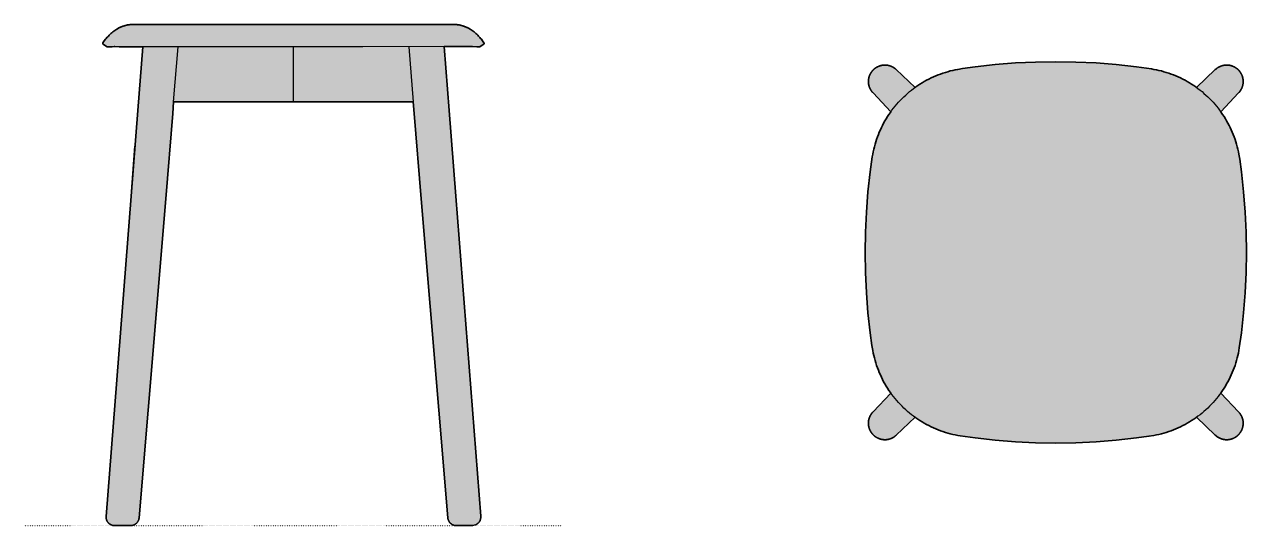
# Model space of a CAD drawing. Header units: millimetres. Extents: x 0 to 1151, y 0 to 472.
import ezdxf

# ---------------------------------------------------------------- set-up
doc = ezdxf.new("R2010")
doc.units = ezdxf.units.MM
doc.linetypes.add('Dots', pattern=[1, 0, -1])
doc.layers.add('Blocks', color=7, linetype='Continuous')
doc.layers.add('Blocks$Fill', color=7, linetype='Continuous', true_color=0xffffff)
for name, color, linetype, lineweight, true_color in [('Blocks$Inner', 7, 'Continuous', 25, 0x007f00), ('Blocks$Outline', 7, 'Continuous', 35, 0xff3f3f), ('Groud', 7, 'Dots', 25, 0x243775)]:
    doc.layers.add(name, color=color, linetype=linetype, lineweight=lineweight, true_color=true_color)

# ---------------------------------------------------------------- blocks, each defined once
blk = doc.blocks.new('Soft Edge 72 Stool Top')
at = {"layer": 'Blocks$Fill'}
blk.add_hatch(color=256, dxfattribs=at).paths.add_polyline_path([(334.9, 132.5), (336.7, 130), (338, 127.9), (339.3, 125.9), (340.5, 123.9), (341.7, 121.8), (342.8, 119.6), (343.8, 117.5), (344.9, 115.3), (345.8, 113.1), (346.7, 110.9), (347.6, 108.7), (348.4, 106.4), (349.1, 104.1), (349.8, 101.8), (350.4, 99.4), (351, 97.1), (351.5, 94.8), (352, 92.4), (352.8, 87.7), (354.4, 75.9), (356.5, 56.9), (358, 38), (358.9, 19), (359.2, 0), (358.9, -19), (358, -38), (356.5, -56.9), (354.4, -75.9), (352.4, -90), (352, -92.4), (351.5, -94.8), (351, -97.1), (350.4, -99.4), (349.8, -101.8), (349.1, -104.1), (348.4, -106.4), (347.6, -108.7), (346.7, -110.9), (345.8, -113.1), (344.9, -115.3), (343.8, -117.5), (342.8, -119.6), (341.7, -121.8), (340.5, -123.9), (339.3, -125.9), (338, -127.9), (336.7, -130), (335.3, -131.9), (334.9, -132.5), (352.1, -150.5), (352.3, -150.8), (352.5, -151.1), (352.7, -151.3), (352.9, -151.5), (353.1, -151.8), (353.2, -152), (353.4, -152.3), (353.6, -152.5), (353.7, -152.8), (353.9, -153.1), (354.1, -153.3), (354.2, -153.6), (354.4, -153.9), (354.5, -154.2), (354.7, -154.5), (354.8, -154.8), (354.9, -155.1), (355, -155.4), (355.1, -155.7), (355.2, -156), (355.3, -156.3), (355.4, -156.6), (355.5, -156.9), (355.6, -157.3), (355.7, -157.6), (355.7, -157.9), (355.8, -158.2), (355.9, -158.5), (355.9, -158.8), (355.9, -159.2), (356, -159.5), (356, -159.8), (356, -160.1), (356, -160.5), (356, -160.8), (356, -161.1), (356, -161.4), (356, -161.8), (356, -162.1), (356, -162.4), (355.9, -162.7), (355.9, -163), (355.8, -163.4), (355.8, -163.7), (355.7, -164), (355.7, -164.3), (355.6, -164.6), (355.5, -164.9), (355.4, -165.3), (355.3, -165.6), (355.2, -165.9), (355.1, -166.2), (355, -166.5), (354.9, -166.8), (354.8, -167.1), (354.6, -167.4), (354.5, -167.7), (354.4, -168), (354.2, -168.2), (354, -168.5), (353.9, -168.8), (353.7, -169.1), (353.5, -169.4), (353.4, -169.6), (353.2, -169.9), (353, -170.2), (352.8, -170.4), (352.6, -170.7), (352.4, -170.9), (352.2, -171.2), (352, -171.4), (351.7, -171.6), (351.5, -171.9), (351.3, -172.1), (351, -172.3), (350.8, -172.5), (350.6, -172.8), (350.3, -173), (350.1, -173.2), (349.8, -173.4), (349.5, -173.6), (349.3, -173.7), (349, -173.9), (348.7, -174.1), (348.5, -174.3), (348.2, -174.4), (347.9, -174.6), (347.6, -174.7), (347.3, -174.9), (347, -175), (346.7, -175.1), (346.4, -175.3), (346.1, -175.4), (345.8, -175.5), (345.5, -175.6), (345.2, -175.7), (344.9, -175.8), (344.6, -175.9), (344.3, -176), (344, -176.1), (343.6, -176.1), (343.3, -176.2), (343, -176.2), (342.7, -176.3), (342.4, -176.3), (342, -176.4), (341.7, -176.4), (341.4, -176.4), (341.1, -176.4), (340.8, -176.4), (340.4, -176.4), (340.1, -176.4), (339.8, -176.4), (339.5, -176.4), (339.1, -176.4), (338.8, -176.3), (338.5, -176.3), (338.2, -176.3), (337.9, -176.2), (337.5, -176.2), (337.2, -176.1), (336.9, -176), (336.6, -175.9), (336.3, -175.9), (336, -175.8), (335.7, -175.7), (335.4, -175.6), (335, -175.4), (334.7, -175.3), (334.4, -175.2), (334.1, -175.1), (333.9, -174.9), (333.6, -174.8), (333.3, -174.6), (333, -174.5), (332.7, -174.3), (332.4, -174.2), (332.2, -174), (332, -173.9), (331.7, -173.7), (331.5, -173.5), (331.3, -173.4), (331, -173.2), (330.8, -173), (330.6, -172.8), (329.8, -172.1), (312.1, -155.3), (309.5, -157.1), (307.5, -158.4), (305.5, -159.7), (303.4, -160.9), (301.3, -162.1), (299.2, -163.2), (297.1, -164.3), (294.9, -165.3), (292.7, -166.2), (290.5, -167.1), (288.2, -168), (285.9, -168.8), (283.6, -169.5), (281.3, -170.2), (279, -170.9), (276.7, -171.4), (274.3, -171.9), (272, -172.4), (267.3, -173.2), (255.5, -174.8), (236.6, -176.9), (217.6, -178.4), (198.6, -179.3), (179.6, -179.6), (160.6, -179.3), (141.6, -178.4), (122.6, -176.9), (103.7, -174.8), (89.6, -172.8), (87.2, -172.4), (84.9, -171.9), (82.5, -171.4), (80.2, -170.9), (77.9, -170.2), (75.6, -169.5), (73.3, -168.8), (71, -168), (68.7, -167.1), (66.5, -166.2), (64.3, -165.3), (62.1, -164.3), (60, -163.2), (57.9, -162.1), (55.8, -160.9), (53.7, -159.7), (51.7, -158.4), (49.7, -157.1), (47.7, -155.8), (47.1, -155.3), (29, -172.5), (28.6, -172.8), (28.4, -173), (28.2, -173.2), (27.9, -173.4), (27.7, -173.5), (27.5, -173.7), (27.2, -173.9), (27, -174), (26.8, -174.2), (26.5, -174.3), (26.2, -174.5), (25.9, -174.6), (25.6, -174.8), (25.3, -174.9), (25.1, -175.1), (24.8, -175.2), (24.5, -175.3), (24.2, -175.4), (23.9, -175.6), (23.5, -175.7), (23.2, -175.8), (22.9, -175.9), (22.6, -175.9), (22.3, -176), (22, -176.1), (21.7, -176.2), (21.3, -176.2), (21, -176.3), (20.7, -176.3), (20.4, -176.3), (20.1, -176.4), (19.7, -176.4), (19.4, -176.4), (19.1, -176.4), (18.8, -176.4), (18.4, -176.4), (18.1, -176.4), (17.8, -176.4), (17.5, -176.4), (17.2, -176.4), (16.8, -176.3), (16.5, -176.3), (16.2, -176.2), (15.9, -176.2), (15.6, -176.1), (15.2, -176.1), (14.9, -176), (14.6, -175.9), (14.3, -175.8), (14, -175.7), (13.7, -175.6), (13.4, -175.5), (13.1, -175.4), (12.8, -175.3), (12.5, -175.1), (12.2, -175), (11.9, -174.9), (11.6, -174.7), (11.3, -174.6), (11, -174.4), (10.7, -174.3), (10.5, -174.1), (10.2, -173.9), (9.9, -173.7), (9.7, -173.6), (9.4, -173.4), (9.1, -173.2), (8.9, -173), (8.6, -172.8), (8.4, -172.5), (8.2, -172.3), (7.9, -172.1), (7.7, -171.9), (7.5, -171.6), (7.2, -171.4), (7, -171.2), (6.8, -170.9), (6.6, -170.7), (6.4, -170.4), (6.2, -170.2), (6, -169.9), (5.8, -169.6), (5.7, -169.4), (5.5, -169.1), (5.3, -168.8), (5.2, -168.5), (5, -168.2), (4.9, -168), (4.7, -167.7), (4.6, -167.4), (4.4, -167.1), (4.3, -166.8), (4.2, -166.5), (4.1, -166.2), (4, -165.9), (3.9, -165.6), (3.8, -165.3), (3.7, -164.9), (3.6, -164.6), (3.5, -164.3), (3.5, -164), (3.4, -163.7), (3.4, -163.4), (3.3, -163), (3.3, -162.7), (3.2, -162.4), (3.2, -162.1), (3.2, -161.8), (3.2, -161.4), (3.2, -161.1), (3.2, -160.8), (3.2, -160.5), (3.2, -160.1), (3.2, -159.8), (3.2, -159.5), (3.3, -159.2), (3.3, -158.8), (3.3, -158.5), (3.4, -158.2), (3.5, -157.9), (3.5, -157.6), (3.6, -157.3), (3.7, -156.9), (3.8, -156.6), (3.9, -156.3), (4, -156), (4.1, -155.7), (4.2, -155.4), (4.3, -155.1), (4.4, -154.8), (4.5, -154.5), (4.7, -154.2), (4.8, -153.9), (5, -153.6), (5.1, -153.3), (5.3, -153.1), (5.5, -152.8), (5.6, -152.5), (5.8, -152.3), (6, -152), (6.1, -151.8), (6.3, -151.5), (6.5, -151.3), (6.7, -151.1), (6.9, -150.8), (7.5, -150.2), (24.3, -132.5), (22.5, -130), (21.2, -127.9), (19.9, -125.9), (18.7, -123.9), (17.5, -121.8), (16.4, -119.6), (15.4, -117.5), (14.4, -115.3), (13.4, -113.1), (12.5, -110.9), (11.6, -108.7), (10.8, -106.4), (10.1, -104.1), (9.4, -101.8), (8.8, -99.4), (8.2, -97.1), (7.7, -94.8), (7.2, -92.4), (6.4, -87.7), (4.8, -75.9), (2.7, -56.9), (1.2, -38), (0.3, -19), (0.3, 19), (1.2, 38), (2.7, 56.9), (4.8, 75.9), (6.8, 90), (7.2, 92.4), (7.7, 94.8), (8.2, 97.1), (8.8, 99.4), (9.4, 101.8), (10.1, 104.1), (10.8, 106.4), (11.6, 108.7), (12.5, 110.9), (13.4, 113.1), (14.4, 115.3), (15.4, 117.5), (16.4, 119.6), (17.5, 121.8), (18.7, 123.9), (19.9, 125.9), (21.2, 127.9), (22.5, 130), (23.9, 131.9), (24.3, 132.5), (7.2, 150.5), (6.9, 150.8), (6.7, 151.1), (6.5, 151.3), (6.3, 151.5), (6.1, 151.8), (6, 152), (5.8, 152.3), (5.6, 152.5), (5.5, 152.8), (5.3, 153.1), (5.1, 153.3), (5, 153.6), (4.8, 153.9), (4.7, 154.2), (4.5, 154.5), (4.4, 154.8), (4.3, 155.1), (4.2, 155.4), (4.1, 155.7), (4, 156), (3.9, 156.3), (3.8, 156.6), (3.7, 156.9), (3.6, 157.3), (3.5, 157.6), (3.5, 157.9), (3.4, 158.2), (3.3, 158.5), (3.3, 158.8), (3.3, 159.2), (3.2, 159.5), (3.2, 159.8), (3.2, 160.1), (3.2, 160.5), (3.2, 160.8), (3.2, 161.1), (3.2, 161.4), (3.2, 161.8), (3.2, 162.1), (3.2, 162.4), (3.3, 162.7), (3.3, 163), (3.4, 163.4), (3.4, 163.7), (3.5, 164), (3.5, 164.3), (3.6, 164.6), (3.7, 164.9), (3.8, 165.3), (3.9, 165.6), (4, 165.9), (4.1, 166.2), (4.2, 166.5), (4.3, 166.8), (4.4, 167.1), (4.6, 167.4), (4.7, 167.7), (4.9, 168), (5, 168.2), (5.2, 168.5), (5.3, 168.8), (5.5, 169.1), (5.7, 169.4), (5.8, 169.6), (6, 169.9), (6.2, 170.2), (6.4, 170.4), (6.6, 170.7), (6.8, 170.9), (7, 171.2), (7.2, 171.4), (7.5, 171.6), (7.7, 171.9), (7.9, 172.1), (8.2, 172.3), (8.4, 172.5), (8.6, 172.8), (8.9, 173), (9.1, 173.2), (9.4, 173.4), (9.7, 173.6), (9.9, 173.7), (10.2, 173.9), (10.5, 174.1), (10.7, 174.3), (11, 174.4), (11.3, 174.6), (11.6, 174.7), (11.9, 174.9), (12.2, 175), (12.5, 175.1), (12.8, 175.3), (13.1, 175.4), (13.4, 175.5), (13.7, 175.6), (14, 175.7), (14.3, 175.8), (14.6, 175.9), (14.9, 176), (15.2, 176.1), (15.6, 176.1), (15.9, 176.2), (16.2, 176.2), (16.5, 176.3), (16.8, 176.3), (17.2, 176.4), (17.5, 176.4), (17.8, 176.4), (18.1, 176.4), (18.4, 176.4), (18.8, 176.4), (19.1, 176.4), (19.4, 176.4), (19.7, 176.4), (20.1, 176.4), (20.4, 176.3), (20.7, 176.3), (21, 176.3), (21.3, 176.2), (21.7, 176.2), (22, 176.1), (22.3, 176), (22.6, 175.9), (22.9, 175.9), (23.2, 175.8), (23.5, 175.7), (23.9, 175.6), (24.2, 175.4), (24.5, 175.3), (24.8, 175.2), (25.1, 175.1), (25.3, 174.9), (25.6, 174.8), (25.9, 174.6), (26.2, 174.5), (26.5, 174.3), (26.8, 174.2), (27, 174), (27.2, 173.9), (27.5, 173.7), (27.7, 173.5), (27.9, 173.4), (28.2, 173.2), (28.4, 173), (28.6, 172.8), (29.4, 172.1), (47.1, 155.3), (49.7, 157.1), (51.7, 158.4), (53.7, 159.7), (55.8, 160.9), (57.9, 162.1), (60, 163.2), (62.1, 164.3), (64.3, 165.3), (66.5, 166.2), (68.7, 167.1), (71, 168), (73.3, 168.8), (75.6, 169.5), (77.9, 170.2), (80.2, 170.9), (82.5, 171.4), (84.9, 171.9), (87.2, 172.4), (91.9, 173.2), (103.7, 174.8), (122.6, 176.9), (141.6, 178.4), (160.6, 179.3), (179.6, 179.6), (198.6, 179.3), (217.6, 178.4), (236.6, 176.9), (255.5, 174.8), (269.6, 172.8), (272, 172.4), (274.3, 171.9), (276.7, 171.4), (279, 170.9), (281.3, 170.2), (283.6, 169.5), (285.9, 168.8), (288.2, 168), (290.5, 167.1), (292.7, 166.2), (294.9, 165.3), (297.1, 164.3), (299.2, 163.2), (301.3, 162.1), (303.4, 160.9), (305.5, 159.7), (307.5, 158.4), (309.5, 157.1), (311.5, 155.8), (312.1, 155.3), (330.2, 172.5), (330.6, 172.8), (330.8, 173), (331, 173.2), (331.3, 173.4), (331.5, 173.5), (331.7, 173.7), (332, 173.9), (332.2, 174), (332.4, 174.2), (332.7, 174.3), (333, 174.5), (333.3, 174.6), (333.6, 174.8), (333.9, 174.9), (334.1, 175.1), (334.4, 175.2), (334.7, 175.3), (335, 175.4), (335.4, 175.6), (335.7, 175.7), (336, 175.8), (336.3, 175.9), (336.6, 175.9), (336.9, 176), (337.2, 176.1), (337.5, 176.2), (337.9, 176.2), (338.2, 176.3), (338.5, 176.3), (338.8, 176.3), (339.1, 176.4), (339.5, 176.4), (339.8, 176.4), (340.1, 176.4), (340.4, 176.4), (340.8, 176.4), (341.1, 176.4), (341.4, 176.4), (341.7, 176.4), (342, 176.4), (342.4, 176.3), (342.7, 176.3), (343, 176.2), (343.3, 176.2), (343.6, 176.1), (344, 176.1), (344.3, 176), (344.6, 175.9), (344.9, 175.8), (345.2, 175.7), (345.5, 175.6), (345.8, 175.5), (346.1, 175.4), (346.4, 175.3), (346.7, 175.1), (347, 175), (347.3, 174.9), (347.6, 174.7), (347.9, 174.6), (348.2, 174.4), (348.5, 174.3), (348.7, 174.1), (349, 173.9), (349.3, 173.7), (349.5, 173.6), (349.8, 173.4), (350.1, 173.2), (350.3, 173), (350.6, 172.8), (350.8, 172.5), (351, 172.3), (351.3, 172.1), (351.5, 171.9), (351.7, 171.6), (352, 171.4), (352.2, 171.2), (352.4, 170.9), (352.6, 170.7), (352.8, 170.4), (353, 170.2), (353.2, 169.9), (353.4, 169.6), (353.5, 169.4), (353.7, 169.1), (353.9, 168.8), (354, 168.5), (354.2, 168.2), (354.4, 168), (354.5, 167.7), (354.6, 167.4), (354.8, 167.1), (354.9, 166.8), (355, 166.5), (355.1, 166.2), (355.2, 165.9), (355.3, 165.6), (355.4, 165.3), (355.5, 164.9), (355.6, 164.6), (355.7, 164.3), (355.7, 164), (355.8, 163.7), (355.8, 163.4), (355.9, 163), (355.9, 162.7), (356, 162.4), (356, 162.1), (356, 161.8), (356, 161.4), (356, 161.1), (356, 160.8), (356, 160.5), (356, 160.1), (356, 159.8), (356, 159.5), (355.9, 159.2), (355.9, 158.8), (355.9, 158.5), (355.8, 158.2), (355.7, 157.9), (355.7, 157.6), (355.6, 157.3), (355.5, 156.9), (355.4, 156.6), (355.3, 156.3), (355.2, 156), (355.1, 155.7), (355, 155.4), (354.9, 155.1), (354.8, 154.8), (354.7, 154.5), (354.5, 154.2), (354.4, 153.9), (354.2, 153.6), (354.1, 153.3), (353.9, 153.1), (353.7, 152.8), (353.6, 152.5), (353.4, 152.3), (353.2, 152), (353.1, 151.8), (352.9, 151.5), (352.7, 151.3), (352.5, 151.1), (352.3, 150.8), (351.7, 150.2)], flags=0)
at = {"layer": 'Blocks$Inner'}
for p, q in [((47.1, 155.3), (29.4, 172.1)), ((312.1, 155.3), (329.8, 172.1)), ((7.5, 150.2), (24.3, 132.5)), ((351.7, 150.2), (334.9, 132.5)), ((7.5, -150.2), (24.3, -132.5)), ((351.7, -150.2), (334.9, -132.5)), ((47.1, -155.3), (29.4, -172.1)), ((312.1, -155.3), (329.8, -172.1))]:
    blk.add_line(p, q, dxfattribs=at)
blk.add_lwpolyline([(0.3, -19), (0, 0), (0.3, 19), (1.2, 38), (2.7, 56.9), (4.8, 75.9), (6.8, 90), (7.2, 92.4), (7.7, 94.8), (8.2, 97.1), (8.8, 99.4), (9.4, 101.8), (10.1, 104.1), (10.8, 106.4), (11.6, 108.7), (12.5, 110.9), (13.4, 113.1), (14.4, 115.3), (15.4, 117.5), (16.4, 119.6), (17.5, 121.8), (18.7, 123.9), (19.9, 125.9), (21.2, 127.9), (22.5, 130), (23.9, 131.9), (25.3, 133.9), (26.7, 135.8), (28.3, 137.7), (29.8, 139.5), (31.4, 141.4), (33.1, 143.1), (34.8, 144.9), (36.5, 146.6), (38.3, 148.2), (40.1, 149.8), (41.9, 151.4), (43.8, 152.9), (45.7, 154.3), (47.7, 155.8), (49.7, 157.1), (51.7, 158.4), (53.7, 159.7), (55.8, 160.9), (57.9, 162.1), (60, 163.2), (62.1, 164.3), (64.3, 165.3), (66.5, 166.2), (68.7, 167.1), (71, 168), (73.3, 168.8), (75.6, 169.5), (77.9, 170.2), (80.2, 170.9), (82.5, 171.4), (84.9, 171.9), (87.2, 172.4), (91.9, 173.2), (103.7, 174.8), (122.6, 176.9), (141.6, 178.4), (160.6, 179.3), (179.6, 179.6), (198.6, 179.3), (217.6, 178.4), (236.6, 176.9), (255.5, 174.8), (269.6, 172.8), (272, 172.4), (274.3, 171.9), (276.7, 171.4), (279, 170.9), (281.3, 170.2), (283.6, 169.5), (285.9, 168.8), (288.2, 168), (290.5, 167.1), (292.7, 166.2), (294.9, 165.3), (297.1, 164.3), (299.2, 163.2), (301.3, 162.1), (303.4, 160.9), (305.5, 159.7), (307.5, 158.4), (309.5, 157.1), (311.5, 155.8), (313.5, 154.3), (315.4, 152.9), (317.3, 151.4), (319.1, 149.8), (320.9, 148.2), (322.7, 146.6), (324.4, 144.9), (326.1, 143.1), (327.8, 141.4), (329.4, 139.5), (330.9, 137.7), (332.5, 135.8), (333.9, 133.9), (335.3, 131.9), (336.7, 130), (338, 127.9), (339.3, 125.9), (340.5, 123.9), (341.7, 121.8), (342.8, 119.6), (343.8, 117.5), (344.9, 115.3), (345.8, 113.1), (346.7, 110.9), (347.6, 108.7), (348.4, 106.4), (349.1, 104.1), (349.8, 101.8), (350.4, 99.4), (351, 97.1), (351.5, 94.8), (352, 92.4), (352.8, 87.7), (354.4, 75.9), (356.5, 56.9), (358, 38), (358.9, 19), (359.2, 0), (358.9, -19), (358, -38), (356.5, -56.9), (354.4, -75.9), (352.4, -90), (352, -92.4), (351.5, -94.8), (351, -97.1), (350.4, -99.4), (349.8, -101.8), (349.1, -104.1), (348.4, -106.4), (347.6, -108.7), (346.7, -110.9), (345.8, -113.1), (344.9, -115.3), (343.8, -117.5), (342.8, -119.6), (341.7, -121.8), (340.5, -123.9), (339.3, -125.9), (338, -127.9), (336.7, -130), (335.3, -131.9), (333.9, -133.9), (332.5, -135.8), (330.9, -137.7), (329.4, -139.5), (327.8, -141.4), (326.1, -143.1), (324.4, -144.9), (322.7, -146.6), (320.9, -148.2), (319.1, -149.8), (317.3, -151.4), (315.4, -152.9), (313.5, -154.3), (311.5, -155.8), (309.5, -157.1), (307.5, -158.4), (305.5, -159.7), (303.4, -160.9), (301.3, -162.1), (299.2, -163.2), (297.1, -164.3), (294.9, -165.3), (292.7, -166.2), (290.5, -167.1), (288.2, -168), (285.9, -168.8), (283.6, -169.5), (281.3, -170.2), (279, -170.9), (276.7, -171.4), (274.3, -171.9), (272, -172.4), (267.3, -173.2), (255.5, -174.8), (236.6, -176.9), (217.6, -178.4), (198.6, -179.3), (179.6, -179.6), (160.6, -179.3), (141.6, -178.4), (122.6, -176.9), (103.7, -174.8), (89.6, -172.8), (87.2, -172.4), (84.9, -171.9), (82.5, -171.4), (80.2, -170.9), (77.9, -170.2), (75.6, -169.5), (73.3, -168.8), (71, -168), (68.7, -167.1), (66.5, -166.2), (64.3, -165.3), (62.1, -164.3), (60, -163.2), (57.9, -162.1), (55.8, -160.9), (53.7, -159.7), (51.7, -158.4), (49.7, -157.1), (47.7, -155.8), (45.7, -154.3), (43.8, -152.9), (41.9, -151.4), (40.1, -149.8), (38.3, -148.2), (36.5, -146.6), (34.8, -144.9), (33.1, -143.1), (31.4, -141.4), (29.8, -139.5), (28.3, -137.7), (26.7, -135.8), (25.3, -133.9), (23.9, -131.9), (22.5, -130), (21.2, -127.9), (19.9, -125.9), (18.7, -123.9), (17.5, -121.8), (16.4, -119.6), (15.4, -117.5), (14.4, -115.3), (13.4, -113.1), (12.5, -110.9), (11.6, -108.7), (10.8, -106.4), (10.1, -104.1), (9.4, -101.8), (8.8, -99.4), (8.2, -97.1), (7.7, -94.8), (7.2, -92.4), (6.4, -87.7), (4.8, -75.9), (2.7, -56.9), (1.2, -38)], close=True, dxfattribs=at)
for points in [[(29.4, 172.1), (29, 172.5), (28.6, 172.8), (28.2, 173.2), (27.8, 173.5), (27.3, 173.8), (26.9, 174.1), (26.4, 174.4), (25.9, 174.6), (25.5, 174.9), (25, 175.1), (24.5, 175.3), (24.4, 175.3), (24.3, 175.4)], [(329.8, 172.1), (330.2, 172.5), (330.6, 172.8), (331, 173.2), (331.4, 173.5), (331.9, 173.8), (332.3, 174.1), (332.8, 174.4), (333.3, 174.6), (333.7, 174.9), (334.2, 175.1), (334.7, 175.3), (334.8, 175.3), (334.9, 175.4)], [(5.7, 152.4), (6, 152), (6.3, 151.6), (6.6, 151.2), (6.8, 150.9), (7.2, 150.5), (7.5, 150.2)], [(353.5, 152.4), (353.2, 152), (352.9, 151.6), (352.7, 151.2), (352.4, 150.9), (352.1, 150.5), (351.7, 150.2)], [(5.7, -152.4), (6, -152), (6.3, -151.6), (6.6, -151.2), (6.8, -150.9), (7.2, -150.5), (7.5, -150.2)], [(353.5, -152.4), (353.2, -152), (352.9, -151.6), (352.7, -151.2), (352.4, -150.9), (352.1, -150.5), (351.7, -150.2)], [(29.4, -172.1), (29, -172.5), (28.6, -172.8), (28.2, -173.2), (27.8, -173.5), (27.3, -173.8), (26.9, -174.1), (26.4, -174.4), (25.9, -174.6), (25.5, -174.9), (25, -175.1), (24.5, -175.3), (24.4, -175.3), (24.3, -175.4)], [(329.8, -172.1), (330.2, -172.5), (330.6, -172.8), (331, -173.2), (331.4, -173.5), (331.9, -173.8), (332.3, -174.1), (332.8, -174.4), (333.3, -174.6), (333.7, -174.9), (334.2, -175.1), (334.7, -175.3), (334.8, -175.3), (334.9, -175.4)]]:
    blk.add_lwpolyline(points, dxfattribs=at)
for points in [[(28.9, 172.6), (27.9, 173.5), (25.7, 174.8), (23.3, 175.8), (20.7, 176.4), (18.1, 176.5), (15.5, 176.2), (13.1, 175.4), (10.7, 174.3), (8.6, 172.8), (6.8, 171), (5.3, 168.8), (4.1, 166.5), (3.4, 164), (3.1, 161.4), (3.2, 158.8), (3.8, 156.3), (4.8, 153.9), (6.1, 151.7), (7, 150.7)], [(330.3, 172.6), (331.3, 173.5), (333.5, 174.8), (336, 175.8), (338.5, 176.4), (341.1, 176.5), (343.7, 176.2), (346.2, 175.4), (348.5, 174.3), (350.6, 172.8), (352.4, 171), (353.9, 168.8), (355.1, 166.5), (355.8, 164), (356.1, 161.4), (356, 158.8), (355.4, 156.3), (354.4, 153.9), (353.1, 151.7), (352.2, 150.7)], [(28.9, -172.6), (27.9, -173.5), (25.7, -174.8), (23.3, -175.8), (20.7, -176.4), (18.1, -176.5), (15.5, -176.2), (13.1, -175.4), (10.7, -174.3), (8.6, -172.8), (6.8, -171), (5.3, -168.8), (4.1, -166.5), (3.4, -164), (3.1, -161.4), (3.2, -158.8), (3.8, -156.3), (4.8, -153.9), (6.1, -151.7), (7, -150.7)], [(330.3, -172.6), (331.3, -173.5), (333.5, -174.8), (336, -175.8), (338.5, -176.4), (341.1, -176.5), (343.7, -176.2), (346.2, -175.4), (348.5, -174.3), (350.6, -172.8), (352.4, -171), (353.9, -168.8), (355.1, -166.5), (355.8, -164), (356.1, -161.4), (356, -158.8), (355.4, -156.3), (354.4, -153.9), (353.1, -151.7), (352.2, -150.7)]]:
    blk.add_open_spline(points, degree=2, dxfattribs=at)
at = {"layer": 'Blocks$Outline'}
for points in [[(28.6, 172.8), (29, 172.5), (29.4, 172.1), (47.1, 155.3)], [(47.1, 155.3), (47.7, 155.8), (49.7, 157.1), (51.7, 158.4), (53.7, 159.7), (55.8, 160.9), (57.9, 162.1), (60, 163.2), (62.1, 164.3), (64.3, 165.3), (66.5, 166.2), (68.7, 167.1), (71, 168), (73.3, 168.8), (75.6, 169.5), (77.9, 170.2), (80.2, 170.9), (82.5, 171.4), (84.9, 171.9), (87.2, 172.4), (91.9, 173.2), (103.7, 174.8), (122.6, 176.9), (141.6, 178.4), (160.6, 179.3), (179.6, 179.6), (198.6, 179.3), (217.6, 178.4), (236.6, 176.9), (255.5, 174.8), (269.6, 172.8), (272, 172.4), (274.3, 171.9), (276.7, 171.4), (279, 170.9), (281.3, 170.2), (283.6, 169.5), (285.9, 168.8), (288.2, 168), (290.5, 167.1), (292.7, 166.2), (294.9, 165.3), (297.1, 164.3), (299.2, 163.2), (301.3, 162.1), (303.4, 160.9), (305.5, 159.7), (307.5, 158.4), (309.5, 157.1), (311.5, 155.8), (312.1, 155.3)], [(312.1, 155.3), (329.8, 172.1), (330.2, 172.5), (330.6, 172.8)], [(24.3, 132.5), (7.5, 150.2), (7.2, 150.5), (6.9, 150.8)], [(352.3, 150.8), (352.1, 150.5), (351.7, 150.2), (334.9, 132.5)], [(0.3, -19), (0, 0), (0.3, 19), (1.2, 38), (2.7, 56.9), (4.8, 75.9), (6.8, 90), (7.2, 92.4), (7.7, 94.8), (8.2, 97.1), (8.8, 99.4), (9.4, 101.8), (10.1, 104.1), (10.8, 106.4), (11.6, 108.7), (12.5, 110.9), (13.4, 113.1), (14.4, 115.3), (15.4, 117.5), (16.4, 119.6), (17.5, 121.8), (18.7, 123.9), (19.9, 125.9), (21.2, 127.9), (22.5, 130), (23.9, 131.9), (24.3, 132.5)], [(334.9, 132.5), (335.3, 131.9), (336.7, 130), (338, 127.9), (339.3, 125.9), (340.5, 123.9), (341.7, 121.8), (342.8, 119.6), (343.8, 117.5), (344.9, 115.3), (345.8, 113.1), (346.7, 110.9), (347.6, 108.7), (348.4, 106.4), (349.1, 104.1), (349.8, 101.8), (350.4, 99.4), (351, 97.1), (351.5, 94.8), (352, 92.4), (352.8, 87.7), (354.4, 75.9), (356.5, 56.9), (358, 38), (358.9, 19), (359.2, 0), (358.9, -19), (358, -38), (356.5, -56.9), (354.4, -75.9), (352.4, -90), (352, -92.4), (351.5, -94.8), (351, -97.1), (350.4, -99.4), (349.8, -101.8), (349.1, -104.1), (348.4, -106.4), (347.6, -108.7), (346.7, -110.9), (345.8, -113.1), (344.9, -115.3), (343.8, -117.5), (342.8, -119.6), (341.7, -121.8), (340.5, -123.9), (339.3, -125.9), (338, -127.9), (336.7, -130), (335.3, -131.9), (334.9, -132.5)], [(24.3, -132.5), (23.9, -131.9), (22.5, -130), (21.2, -127.9), (19.9, -125.9), (18.7, -123.9), (17.5, -121.8), (16.4, -119.6), (15.4, -117.5), (14.4, -115.3), (13.4, -113.1), (12.5, -110.9), (11.6, -108.7), (10.8, -106.4), (10.1, -104.1), (9.4, -101.8), (8.8, -99.4), (8.2, -97.1), (7.7, -94.8), (7.2, -92.4), (6.4, -87.7), (4.8, -75.9), (2.7, -56.9), (1.2, -38), (0.3, -19)], [(6.9, -150.8), (7.2, -150.5), (7.5, -150.2), (24.3, -132.5)], [(334.9, -132.5), (351.7, -150.2), (352.1, -150.5), (352.3, -150.8)], [(47.1, -155.3), (29.4, -172.1), (29, -172.5), (28.6, -172.8)], [(312.1, -155.3), (311.5, -155.8), (309.5, -157.1), (307.5, -158.4), (305.5, -159.7), (303.4, -160.9), (301.3, -162.1), (299.2, -163.2), (297.1, -164.3), (294.9, -165.3), (292.7, -166.2), (290.5, -167.1), (288.2, -168), (285.9, -168.8), (283.6, -169.5), (281.3, -170.2), (279, -170.9), (276.7, -171.4), (274.3, -171.9), (272, -172.4), (267.3, -173.2), (255.5, -174.8), (236.6, -176.9), (217.6, -178.4), (198.6, -179.3), (179.6, -179.6), (160.6, -179.3), (141.6, -178.4), (122.6, -176.9), (103.7, -174.8), (89.6, -172.8), (87.2, -172.4), (84.9, -171.9), (82.5, -171.4), (80.2, -170.9), (77.9, -170.2), (75.6, -169.5), (73.3, -168.8), (71, -168), (68.7, -167.1), (66.5, -166.2), (64.3, -165.3), (62.1, -164.3), (60, -163.2), (57.9, -162.1), (55.8, -160.9), (53.7, -159.7), (51.7, -158.4), (49.7, -157.1), (47.7, -155.8), (47.1, -155.3)], [(330.6, -172.8), (330.2, -172.5), (329.8, -172.1), (312.1, -155.3)]]:
    blk.add_lwpolyline(points, dxfattribs=at)
for points, knots in [([(6.9, 150.8), (6.1, 151.8), (4.8, 153.9), (3.8, 156.3), (3.2, 158.8), (3.1, 161.4), (3.4, 164), (4.1, 166.5), (5.3, 168.8), (6.8, 171), (8.6, 172.8), (10.7, 174.3), (13.1, 175.4), (15.5, 176.2), (18.1, 176.5), (20.7, 176.4), (23.3, 175.8), (25.7, 174.8), (27.7, 173.6), (28.6, 172.8)], [-17.9375, -17.9375, -17.9375, -17.000002, -16.000002, -15.000002, -14.000001, -13.000001, -12.000001, -11.000001, -10.000001, -9.000001, -8.000001, -7.000001, -6.000001, -5.000001, -4, -3, -2, -1, -0.122381, -0.122381, -0.122381]), ([(330.6, 172.8), (331.5, 173.6), (333.5, 174.8), (336, 175.8), (338.5, 176.4), (341.1, 176.5), (343.7, 176.2), (346.2, 175.4), (348.5, 174.3), (350.6, 172.8), (352.4, 171), (353.9, 168.8), (355.1, 166.5), (355.8, 164), (356.1, 161.4), (356, 158.8), (355.4, 156.3), (354.4, 153.9), (353.1, 151.8), (352.3, 150.8)], [0.122381, 0.122381, 0.122381, 1, 2, 3, 4, 5.000001, 6.000001, 7.000001, 8.000001, 9.000001, 10.000001, 11.000001, 12.000001, 13.000001, 14.000001, 15.000002, 16.000002, 17.000002, 17.9375, 17.9375, 17.9375]), ([(28.6, -172.8), (27.7, -173.6), (25.7, -174.8), (23.3, -175.8), (20.7, -176.4), (18.1, -176.5), (15.5, -176.2), (13.1, -175.4), (10.7, -174.3), (8.6, -172.8), (6.8, -171), (5.3, -168.8), (4.1, -166.5), (3.4, -164), (3.1, -161.4), (3.2, -158.8), (3.8, -156.3), (4.8, -153.9), (6.1, -151.8), (6.9, -150.8)], [0.122381, 0.122381, 0.122381, 1, 2, 3, 4, 5.000001, 6.000001, 7.000001, 8.000001, 9.000001, 10.000001, 11.000001, 12.000001, 13.000001, 14.000001, 15.000002, 16.000002, 17.000002, 17.9375, 17.9375, 17.9375]), ([(352.3, -150.8), (353.1, -151.8), (354.4, -153.9), (355.4, -156.3), (356, -158.8), (356.1, -161.4), (355.8, -164), (355.1, -166.5), (353.9, -168.8), (352.4, -171), (350.6, -172.8), (348.5, -174.3), (346.2, -175.4), (343.7, -176.2), (341.1, -176.5), (338.5, -176.4), (336, -175.8), (333.5, -174.8), (331.5, -173.6), (330.6, -172.8)], [-17.9375, -17.9375, -17.9375, -17.000002, -16.000002, -15.000002, -14.000001, -13.000001, -12.000001, -11.000001, -10.000001, -9.000001, -8.000001, -7.000001, -6.000001, -5.000001, -4, -3, -2, -1, -0.122381, -0.122381, -0.122381])]:
    blk.add_open_spline(points, degree=2, knots=knots, dxfattribs=at)
blk = doc.blocks.new('Soft Edge 72 Stool Side')
at = {"layer": 'Blocks$Fill'}
blk.add_hatch(color=256, dxfattribs=at).paths.add_polyline_path([(140.5, 399), (107.9, 7.1), (107.9, 6.8), (107.8, 6.5), (107.8, 6.2), (107.7, 6), (107.7, 5.7), (107.6, 5.4), (107.5, 5.2), (107.4, 4.9), (107.3, 4.7), (107.1, 4.4), (107, 4.2), (106.9, 3.9), (106.7, 3.7), (106.6, 3.5), (106.4, 3.2), (106.3, 3), (106.1, 2.8), (105.9, 2.6), (105.7, 2.4), (105.5, 2.2), (105.3, 2), (105.1, 1.8), (104.9, 1.7), (104.7, 1.5), (104.4, 1.3), (104.2, 1.2), (104, 1.1), (103.7, 0.9), (103.5, 0.8), (103.2, 0.7), (103, 0.6), (102.7, 0.5), (102.4, 0.4), (102.2, 0.3), (101.9, 0.2), (101.6, 0.2), (101.4, 0.1), (101.1, 0.1), (100.8, 0), (100.5, 0), (100.3, 0), (100, 0), (84.6, 0), (84.3, 0), (84.1, 0), (83.8, 0.1), (83.5, 0.1), (83.2, 0.2), (83, 0.2), (82.7, 0.3), (82.4, 0.4), (82.2, 0.5), (81.9, 0.6), (81.7, 0.7), (81.4, 0.8), (81.2, 0.9), (80.9, 1), (80.7, 1.2), (80.5, 1.3), (80.2, 1.5), (80, 1.6), (79.8, 1.8), (79.6, 2), (79.4, 2.2), (79.2, 2.4), (79, 2.6), (78.8, 2.8), (78.7, 3), (78.5, 3.2), (78.3, 3.4), (78.2, 3.6), (78, 3.9), (77.9, 4.1), (77.8, 4.4), (77.6, 4.6), (77.5, 4.9), (77.4, 5.1), (77.3, 5.4), (77.2, 5.6), (77.2, 5.9), (77.1, 6.2), (77, 6.4), (77, 6.7), (76.9, 7), (76.9, 7.2), (76.9, 7.5), (76.9, 7.8), (76.9, 8.1), (76.9, 8.3), (76.9, 8.6), (111.6, 451), (79.2, 451), (78, 450.9), (77.9, 450.9), (77.9, 451), (77.9, 451), (77.8, 451), (77.8, 451), (77.8, 451), (77.8, 451), (77.7, 451), (77.7, 451), (77.7, 451), (77.6, 451), (77.6, 451), (77.6, 451), (77.5, 451.1), (77.5, 451.1), (77.5, 451.1), (77.4, 451.1), (77.4, 451.1), (74.1, 453.4), (74.1, 453.5), (74.1, 453.5), (74, 453.5), (74, 453.5), (74, 453.6), (74, 453.6), (73.9, 453.6), (73.9, 453.6), (73.9, 453.7), (73.9, 453.7), (73.9, 453.7), (73.8, 453.8), (73.8, 453.8), (73.8, 453.8), (73.8, 453.8), (73.8, 453.9), (73.8, 453.9), (73.8, 453.9), (73.8, 454), (73.7, 454), (73.7, 454), (73.7, 454.1), (73.7, 454.1), (73.7, 454.1), (73.7, 454.2), (73.7, 454.2), (73.7, 454.2), (73.7, 454.3), (73.7, 454.3), (73.7, 454.3), (73.7, 454.4), (73.7, 454.4), (73.7, 454.5), (73.7, 454.5), (73.8, 454.5), (73.8, 454.6), (73.8, 454.6), (73.8, 454.6), (73.8, 454.6), (73.8, 454.7), (73.8, 454.7), (73.8, 454.7), (73.9, 454.8), (73.9, 454.8), (73.9, 454.8), (75.1, 456.5), (76.4, 458), (77, 458.8), (77.7, 459.6), (78.4, 460.4), (79.1, 461.1), (79.9, 461.9), (80.7, 462.7), (81.5, 463.5), (82.4, 464.2), (83.3, 465), (84.2, 465.7), (85.1, 466.3), (86, 467), (87, 467.6), (87.5, 467.9), (88, 468.2), (88.5, 468.4), (89, 468.7), (89.5, 469), (90, 469.2), (90.5, 469.4), (91.1, 469.7), (91.6, 469.9), (92.1, 470.1), (92.7, 470.3), (93.2, 470.5), (93.7, 470.6), (94.3, 470.8), (94.8, 471), (95.4, 471.1), (95.9, 471.2), (96.5, 471.4), (97.1, 471.5), (97.6, 471.6), (98.2, 471.7), (98.8, 471.7), (99.3, 471.8), (99.9, 471.9), (101, 471.9), (102.2, 472), (103.3, 472), (404.5, 472), (405.6, 471.9), (406.7, 471.9), (407.3, 471.8), (407.9, 471.7), (408.4, 471.7), (409, 471.6), (409.6, 471.5), (410.1, 471.4), (410.7, 471.2), (411.2, 471.1), (411.8, 471), (412.3, 470.8), (412.9, 470.6), (413.4, 470.5), (414, 470.3), (414.5, 470.1), (415, 469.9), (415.6, 469.7), (416.1, 469.4), (416.6, 469.2), (417.1, 469), (417.6, 468.7), (418.2, 468.4), (418.7, 468.2), (419.1, 467.9), (419.6, 467.6), (420.6, 467), (421.5, 466.3), (422.5, 465.7), (423.4, 465), (424.3, 464.2), (425.1, 463.5), (426, 462.7), (426.8, 461.9), (427.6, 461.1), (428.3, 460.4), (428.9, 459.6), (429.6, 458.8), (430.3, 458), (431.5, 456.5), (432.7, 454.8), (432.7, 454.8), (432.8, 454.8), (432.8, 454.7), (432.8, 454.7), (432.8, 454.7), (432.8, 454.6), (432.8, 454.6), (432.9, 454.6), (432.9, 454.6), (432.9, 454.5), (432.9, 454.5), (432.9, 454.5), (432.9, 454.4), (432.9, 454.4), (432.9, 454.3), (432.9, 454.3), (432.9, 454.3), (432.9, 454.2), (432.9, 454.2), (432.9, 454.2), (432.9, 454.1), (432.9, 454.1), (432.9, 454.1), (432.9, 454), (432.9, 454), (432.9, 454), (432.9, 453.9), (432.9, 453.9), (432.8, 453.9), (432.8, 453.8), (432.8, 453.8), (432.8, 453.8), (432.8, 453.8), (432.8, 453.7), (432.8, 453.7), (432.7, 453.7), (432.7, 453.6), (432.7, 453.6), (432.7, 453.6), (432.6, 453.6), (432.6, 453.5), (432.6, 453.5), (432.6, 453.5), (432.5, 453.5), (432.5, 453.4), (432.5, 453.4), (429.2, 451.1), (429.2, 451.1), (429.1, 451.1), (429.1, 451.1), (429.1, 451), (429, 451), (429, 451), (429, 451), (428.9, 451), (428.9, 451), (428.9, 451), (428.8, 451), (428.8, 451), (428.8, 451), (428.8, 451), (428.7, 451), (428.7, 450.9), (428.7, 450.9), (428.6, 450.9), (395.1, 451.1), (429.7, 8.7), (429.7, 8.4), (429.7, 8.1), (429.7, 7.8), (429.7, 7.6), (429.7, 7.3), (429.7, 7), (429.6, 6.7), (429.6, 6.5), (429.5, 6.2), (429.5, 5.9), (429.4, 5.7), (429.3, 5.4), (429.2, 5.1), (429.1, 4.9), (429, 4.6), (428.8, 4.4), (428.7, 4.1), (428.6, 3.9), (428.4, 3.6), (428.3, 3.4), (428.1, 3.2), (427.9, 3), (427.7, 2.8), (427.6, 2.6), (427.4, 2.4), (427.2, 2.2), (426.9, 2), (426.7, 1.8), (426.5, 1.6), (426.3, 1.5), (426, 1.3), (425.8, 1.2), (425.6, 1), (425.3, 0.9), (425.1, 0.8), (424.8, 0.7), (422, 0), (421.8, 0), (406.4, 0), (406.1, 0), (405.8, 0), (405.5, 0.1), (405.3, 0.1), (405, 0.2), (404.7, 0.2), (404.5, 0.3), (404.2, 0.4), (403.9, 0.5), (403.7, 0.6), (403.4, 0.7), (403.2, 0.8), (402.9, 0.9), (402.7, 1.1), (402.4, 1.2), (402.2, 1.3), (402, 1.5), (401.8, 1.7), (401.5, 1.8), (401.3, 2), (401.1, 2.2), (400.9, 2.4), (400.7, 2.6), (400.6, 2.8), (400.4, 3), (400.2, 3.2), (400.1, 3.5), (399.9, 3.7), (399.8, 3.9), (399.6, 4.2), (399.5, 4.4), (399.4, 4.7), (399.3, 4.9), (399.2, 5.2), (399.1, 5.4), (399, 5.7), (398.9, 6), (398.8, 6.2), (398.8, 6.5), (398.7, 6.8), (398.7, 7.1), (398.7, 7.3), (366.1, 399)], flags=0)
at = {"layer": 'Blocks$Inner'}
blk.add_line((100.4, 310.3, -152.2), (104, 357.3, -152.2), dxfattribs=at)
blk.add_lwpolyline([(77.4, 451.1), (74.1, 453.4), (74.1, 453.4), (74.1, 453.5), (74.1, 453.5), (74, 453.5), (74, 453.5), (74, 453.6), (74, 453.6), (73.9, 453.6), (73.9, 453.6), (73.9, 453.7), (73.9, 453.7), (73.9, 453.7), (73.8, 453.8), (73.8, 453.8), (73.8, 453.8), (73.8, 453.8), (73.8, 453.9), (73.8, 453.9), (73.8, 453.9), (73.8, 454), (73.7, 454), (73.7, 454), (73.7, 454.1), (73.7, 454.1), (73.7, 454.1), (73.7, 454.2), (73.7, 454.2), (73.7, 454.2), (73.7, 454.3), (73.7, 454.3), (73.7, 454.3), (73.7, 454.4), (73.7, 454.4), (73.7, 454.5), (73.7, 454.5), (73.8, 454.5), (73.8, 454.6), (73.8, 454.6), (73.8, 454.6), (73.8, 454.6), (73.8, 454.7), (73.8, 454.7), (73.8, 454.7), (73.9, 454.8), (73.9, 454.8), (73.9, 454.8), (75.1, 456.5), (76.4, 458), (77, 458.8), (77.7, 459.6), (78.4, 460.4), (79.1, 461.1), (79.9, 461.9), (80.7, 462.7), (81.5, 463.5), (82.4, 464.2), (83.3, 465), (84.2, 465.7), (85.1, 466.3), (86, 467), (87, 467.6), (87.5, 467.9), (88, 468.2), (88.5, 468.4), (89, 468.7), (89.5, 469), (90, 469.2), (90.5, 469.4), (91.1, 469.7), (91.6, 469.9), (92.1, 470.1), (92.7, 470.3), (93.2, 470.5), (93.7, 470.6), (94.3, 470.8), (94.8, 471), (95.4, 471.1), (95.9, 471.2), (96.5, 471.4), (97.1, 471.5), (97.6, 471.6), (98.2, 471.7), (98.8, 471.7), (99.3, 471.8), (99.9, 471.9), (101, 471.9), (102.2, 472), (103.3, 472), (253.3, 472), (403.3, 472), (404.5, 472), (405.6, 471.9), (406.7, 471.9), (407.3, 471.8), (407.9, 471.7), (408.4, 471.7), (409, 471.6), (409.6, 471.5), (410.1, 471.4), (410.7, 471.2), (411.2, 471.1), (411.8, 471), (412.3, 470.8), (412.9, 470.6), (413.4, 470.5), (414, 470.3), (414.5, 470.1), (415, 469.9), (415.6, 469.7), (416.1, 469.4), (416.6, 469.2), (417.1, 469), (417.6, 468.7), (418.2, 468.4), (418.7, 468.2), (419.1, 467.9), (419.6, 467.6), (420.6, 467), (421.5, 466.3), (422.5, 465.7), (423.4, 465), (424.3, 464.2), (425.1, 463.5), (426, 462.7), (426.8, 461.9), (427.6, 461.1), (428.3, 460.4), (428.9, 459.6), (429.6, 458.8), (430.3, 458), (431.5, 456.5), (432.7, 454.8), (432.7, 454.8), (432.8, 454.8), (432.8, 454.7), (432.8, 454.7), (432.8, 454.7), (432.8, 454.6), (432.8, 454.6), (432.9, 454.6), (432.9, 454.6), (432.9, 454.5), (432.9, 454.5), (432.9, 454.5), (432.9, 454.4), (432.9, 454.4), (432.9, 454.3), (432.9, 454.3), (432.9, 454.3), (432.9, 454.2), (432.9, 454.2), (432.9, 454.2), (432.9, 454.1), (432.9, 454.1), (432.9, 454.1), (432.9, 454), (432.9, 454), (432.9, 454), (432.9, 453.9), (432.9, 453.9), (432.8, 453.9), (432.8, 453.8), (432.8, 453.8), (432.8, 453.8), (432.8, 453.8), (432.8, 453.7), (432.8, 453.7), (432.7, 453.7), (432.7, 453.6), (432.7, 453.6), (432.7, 453.6), (432.6, 453.6), (432.6, 453.5), (432.6, 453.5), (432.6, 453.5), (432.5, 453.5), (432.5, 453.4), (432.5, 453.4), (429.2, 451.1), (429.2, 451.1), (429.2, 451.1), (429.1, 451.1), (429.1, 451.1), (429.1, 451), (429, 451), (429, 451), (429, 451), (428.9, 451), (428.9, 451), (428.9, 451), (428.8, 451), (428.8, 451), (428.8, 451), (428.8, 451), (428.7, 451), (428.7, 450.9), (428.7, 450.9), (428.6, 450.9), (427.4, 451), (426, 451), (421.9, 451.1), (318.7, 451), (253.3, 450.9), (187.9, 451), (178.6, 451), (118.3, 451), (111.4, 451), (105.1, 451), (102.2, 451), (99.5, 451), (94.7, 451), (90.8, 451), (89.1, 451), (85, 451.1), (84.6, 451.1), (82.7, 451), (80.7, 451), (79.2, 451), (78, 450.9), (78, 450.9), (77.9, 450.9), (77.9, 451), (77.9, 451), (77.8, 451), (77.8, 451), (77.8, 451), (77.8, 451), (77.7, 451), (77.7, 451), (77.7, 451), (77.6, 451), (77.6, 451), (77.6, 451), (77.5, 451.1), (77.5, 451.1), (77.5, 451.1), (77.4, 451.1)], close=True, dxfattribs=at)
for points in [[(140.5, 399), (139.6, 388.2), (133, 307.7), (108, 7.3), (107.9, 7.1), (107.9, 6.8), (107.8, 6.5), (107.8, 6.2), (107.7, 6), (107.7, 5.7), (107.6, 5.4), (107.5, 5.2), (107.4, 4.9), (107.3, 4.7), (107.1, 4.4), (107, 4.2), (106.9, 3.9), (106.7, 3.7), (106.6, 3.5), (106.4, 3.2), (106.3, 3), (106.1, 2.8), (105.9, 2.6), (105.7, 2.4), (105.5, 2.2), (105.3, 2), (105.1, 1.8), (104.9, 1.7), (104.7, 1.5), (104.4, 1.3), (104.2, 1.2), (104, 1.1), (103.7, 0.9), (103.5, 0.8), (103.2, 0.7), (103, 0.6), (102.7, 0.5), (102.4, 0.4), (102.2, 0.3), (101.9, 0.2), (101.6, 0.2), (101.4, 0.1), (101.1, 0.1), (100.8, 0), (100.5, 0), (100.3, 0), (100, 0), (87.1, 0), (84.9, 0), (84.6, 0), (84.3, 0), (84.1, 0), (83.8, 0.1), (83.5, 0.1), (83.2, 0.2), (83, 0.2), (82.7, 0.3), (82.4, 0.4), (82.2, 0.5), (81.9, 0.6), (81.7, 0.7), (81.4, 0.8), (81.2, 0.9), (80.9, 1), (80.7, 1.2), (80.5, 1.3), (80.2, 1.5), (80, 1.6), (79.8, 1.8), (79.6, 2), (79.4, 2.2), (79.2, 2.4), (79, 2.6), (78.8, 2.8), (78.7, 3), (78.5, 3.2), (78.3, 3.4), (78.2, 3.6), (78, 3.9), (77.9, 4.1), (77.8, 4.4), (77.6, 4.6), (77.5, 4.9), (77.4, 5.1), (77.3, 5.4), (77.2, 5.6), (77.2, 5.9), (77.1, 6.2), (77, 6.4), (77, 6.7), (76.9, 7), (76.9, 7.2), (76.9, 7.5), (76.9, 7.8), (76.9, 8.1), (76.9, 8.3), (76.9, 8.6), (76.9, 8.6), (100.4, 310.3), (106.7, 390.8), (111.6, 451)], [(362, 451), (366.2, 399), (253.3, 399), (140.5, 399), (144.7, 451)], [(253.3, 399), (253.3, 429), (253.3, 450.9)], [(395.1, 451.1), (399.9, 390.9), (406.3, 310.4), (429.7, 8.7), (429.7, 8.7), (429.7, 8.4), (429.7, 8.1), (429.7, 7.8), (429.7, 7.6), (429.7, 7.3), (429.7, 7), (429.6, 6.7), (429.6, 6.5), (429.5, 6.2), (429.5, 5.9), (429.4, 5.7), (429.3, 5.4), (429.2, 5.1), (429.1, 4.9), (429, 4.6), (428.8, 4.4), (428.7, 4.1), (428.6, 3.9), (428.4, 3.6), (428.3, 3.4), (428.1, 3.2), (427.9, 3), (427.7, 2.8), (427.6, 2.6), (427.4, 2.4), (427.2, 2.2), (426.9, 2), (426.7, 1.8), (426.5, 1.6), (426.3, 1.5), (426, 1.3), (425.8, 1.2), (425.6, 1), (425.3, 0.9), (425.1, 0.8), (424.8, 0.7), (422, 0), (421.8, 0), (419.6, 0), (406.6, 0), (406.4, 0), (406.1, 0), (405.8, 0), (405.5, 0.1), (405.3, 0.1), (405, 0.2), (404.7, 0.2), (404.5, 0.3), (404.2, 0.4), (403.9, 0.5), (403.7, 0.6), (403.4, 0.7), (403.2, 0.8), (402.9, 0.9), (402.7, 1.1), (402.4, 1.2), (402.2, 1.3), (402, 1.5), (401.8, 1.7), (401.5, 1.8), (401.3, 2), (401.1, 2.2), (400.9, 2.4), (400.7, 2.6), (400.6, 2.8), (400.4, 3), (400.2, 3.2), (400.1, 3.5), (399.9, 3.7), (399.8, 3.9), (399.6, 4.2), (399.5, 4.4), (399.4, 4.7), (399.3, 4.9), (399.2, 5.2), (399.1, 5.4), (399, 5.7), (398.9, 6), (398.8, 6.2), (398.8, 6.5), (398.7, 6.8), (398.7, 7.1), (398.7, 7.3), (373.6, 307.7), (367, 388.2), (366.1, 399)]]:
    blk.add_lwpolyline(points, dxfattribs=at)
at = {"layer": 'Blocks$Outline'}
for points in [[(77.4, 451.1), (74.1, 453.4), (74.1, 453.4), (74.1, 453.5), (74.1, 453.5), (74, 453.5), (74, 453.5), (74, 453.6), (74, 453.6), (73.9, 453.6), (73.9, 453.6), (73.9, 453.7), (73.9, 453.7), (73.9, 453.7), (73.8, 453.8), (73.8, 453.8), (73.8, 453.8), (73.8, 453.8), (73.8, 453.9), (73.8, 453.9), (73.8, 453.9), (73.8, 454), (73.7, 454), (73.7, 454), (73.7, 454.1), (73.7, 454.1), (73.7, 454.1), (73.7, 454.2), (73.7, 454.2), (73.7, 454.2), (73.7, 454.3), (73.7, 454.3), (73.7, 454.3), (73.7, 454.4), (73.7, 454.4), (73.7, 454.5), (73.7, 454.5), (73.8, 454.5), (73.8, 454.6), (73.8, 454.6), (73.8, 454.6), (73.8, 454.6), (73.8, 454.7), (73.8, 454.7), (73.8, 454.7), (73.9, 454.8), (73.9, 454.8), (73.9, 454.8), (75.1, 456.5), (76.4, 458), (77, 458.8), (77.7, 459.6), (78.4, 460.4), (79.1, 461.1), (79.9, 461.9), (80.7, 462.7), (81.5, 463.5), (82.4, 464.2), (83.3, 465), (84.2, 465.7), (85.1, 466.3), (86, 467), (87, 467.6), (87.5, 467.9), (88, 468.2), (88.5, 468.4), (89, 468.7), (89.5, 469), (90, 469.2), (90.5, 469.4), (91.1, 469.7), (91.6, 469.9), (92.1, 470.1), (92.7, 470.3), (93.2, 470.5), (93.7, 470.6), (94.3, 470.8), (94.8, 471), (95.4, 471.1), (95.9, 471.2), (96.5, 471.4), (97.1, 471.5), (97.6, 471.6), (98.2, 471.7), (98.8, 471.7), (99.3, 471.8), (99.9, 471.9), (101, 471.9), (102.2, 472), (103.3, 472), (253.3, 472), (403.3, 472), (404.5, 472), (405.6, 471.9), (406.7, 471.9), (407.3, 471.8), (407.9, 471.7), (408.4, 471.7), (409, 471.6), (409.6, 471.5), (410.1, 471.4), (410.7, 471.2), (411.2, 471.1), (411.8, 471), (412.3, 470.8), (412.9, 470.6), (413.4, 470.5), (414, 470.3), (414.5, 470.1), (415, 469.9), (415.6, 469.7), (416.1, 469.4), (416.6, 469.2), (417.1, 469), (417.6, 468.7), (418.2, 468.4), (418.7, 468.2), (419.1, 467.9), (419.6, 467.6), (420.6, 467), (421.5, 466.3), (422.5, 465.7), (423.4, 465), (424.3, 464.2), (425.1, 463.5), (426, 462.7), (426.8, 461.9), (427.6, 461.1), (428.3, 460.4), (428.9, 459.6), (429.6, 458.8), (430.3, 458), (431.5, 456.5), (432.7, 454.8), (432.7, 454.8), (432.8, 454.8), (432.8, 454.7), (432.8, 454.7), (432.8, 454.7), (432.8, 454.6), (432.8, 454.6), (432.9, 454.6), (432.9, 454.6), (432.9, 454.5), (432.9, 454.5), (432.9, 454.5), (432.9, 454.4), (432.9, 454.4), (432.9, 454.3), (432.9, 454.3), (432.9, 454.3), (432.9, 454.2), (432.9, 454.2), (432.9, 454.2), (432.9, 454.1), (432.9, 454.1), (432.9, 454.1), (432.9, 454), (432.9, 454), (432.9, 454), (432.9, 453.9), (432.9, 453.9), (432.8, 453.9), (432.8, 453.8), (432.8, 453.8), (432.8, 453.8), (432.8, 453.8), (432.8, 453.7), (432.8, 453.7), (432.7, 453.7), (432.7, 453.6), (432.7, 453.6), (432.7, 453.6), (432.6, 453.6), (432.6, 453.5), (432.6, 453.5), (432.6, 453.5), (432.5, 453.5), (432.5, 453.4), (432.5, 453.4), (429.2, 451.1), (429.2, 451.1), (429.2, 451.1), (429.1, 451.1), (429.1, 451.1), (429.1, 451), (429, 451), (429, 451), (429, 451), (428.9, 451), (428.9, 451), (428.9, 451), (428.8, 451), (428.8, 451), (428.8, 451), (428.8, 451), (428.7, 451), (428.7, 450.9), (428.7, 450.9), (428.6, 450.9), (427.4, 451), (426, 451), (421.9, 451.1), (395.1, 451.1)], [(140.5, 399), (139.6, 388.2), (133, 307.7), (108, 7.3), (107.9, 7.1), (107.9, 6.8), (107.8, 6.5), (107.8, 6.2), (107.7, 6), (107.7, 5.7), (107.6, 5.4), (107.5, 5.2), (107.4, 4.9), (107.3, 4.7), (107.1, 4.4), (107, 4.2), (106.9, 3.9), (106.7, 3.7), (106.6, 3.5), (106.4, 3.2), (106.3, 3), (106.1, 2.8), (105.9, 2.6), (105.7, 2.4), (105.5, 2.2), (105.3, 2), (105.1, 1.8), (104.9, 1.7), (104.7, 1.5), (104.4, 1.3), (104.2, 1.2), (104, 1.1), (103.7, 0.9), (103.5, 0.8), (103.2, 0.7), (103, 0.6), (102.7, 0.5), (102.4, 0.4), (102.2, 0.3), (101.9, 0.2), (101.6, 0.2), (101.4, 0.1), (101.1, 0.1), (100.8, 0), (100.5, 0), (100.3, 0), (100, 0), (87.1, 0), (84.9, 0), (84.6, 0), (84.3, 0), (84.1, 0), (83.8, 0.1), (83.5, 0.1), (83.2, 0.2), (83, 0.2), (82.7, 0.3), (82.4, 0.4), (82.2, 0.5), (81.9, 0.6), (81.7, 0.7), (81.4, 0.8), (81.2, 0.9), (80.9, 1), (80.7, 1.2), (80.5, 1.3), (80.2, 1.5), (80, 1.6), (79.8, 1.8), (79.6, 2), (79.4, 2.2), (79.2, 2.4), (79, 2.6), (78.8, 2.8), (78.7, 3), (78.5, 3.2), (78.3, 3.4), (78.2, 3.6), (78, 3.9), (77.9, 4.1), (77.8, 4.4), (77.6, 4.6), (77.5, 4.9), (77.4, 5.1), (77.3, 5.4), (77.2, 5.6), (77.2, 5.9), (77.1, 6.2), (77, 6.4), (77, 6.7), (76.9, 7), (76.9, 7.2), (76.9, 7.5), (76.9, 7.8), (76.9, 8.1), (76.9, 8.3), (76.9, 8.6), (76.9, 8.6), (100.4, 310.3), (106.7, 390.8), (111.6, 451)], [(111.6, 451), (111.4, 451), (105.1, 451), (102.2, 451), (99.5, 451), (94.7, 451), (90.8, 451), (89.1, 451), (85, 451.1), (84.6, 451.1), (82.7, 451), (80.7, 451), (79.2, 451), (78, 450.9), (78, 450.9), (77.9, 450.9), (77.9, 451), (77.9, 451), (77.8, 451), (77.8, 451), (77.8, 451), (77.8, 451), (77.7, 451), (77.7, 451), (77.7, 451), (77.6, 451), (77.6, 451), (77.6, 451), (77.5, 451.1), (77.5, 451.1), (77.5, 451.1), (77.4, 451.1), (77.4, 451.1)], [(395.1, 451.1), (399.9, 390.9), (406.3, 310.4), (429.7, 8.7), (429.7, 8.7), (429.7, 8.7), (429.7, 8.4), (429.7, 8.1), (429.7, 7.8), (429.7, 7.6), (429.7, 7.3), (429.7, 7), (429.6, 6.7), (429.6, 6.5), (429.5, 6.2), (429.5, 5.9), (429.4, 5.7), (429.3, 5.4), (429.2, 5.1), (429.1, 4.9), (429, 4.6), (428.8, 4.4), (428.7, 4.1), (428.6, 3.9), (428.4, 3.6), (428.3, 3.4), (428.1, 3.2), (427.9, 3), (427.7, 2.8), (427.6, 2.6), (427.4, 2.4), (427.2, 2.2), (426.9, 2), (426.7, 1.8), (426.5, 1.6), (426.3, 1.5), (426, 1.3), (425.8, 1.2), (425.6, 1), (425.3, 0.9), (425.1, 0.8), (424.8, 0.7)], [(366.1, 399), (253.3, 399), (140.5, 399)], [(424.8, 0.7), (422, 0), (421.8, 0), (419.6, 0), (406.6, 0), (406.4, 0), (406.1, 0), (405.8, 0), (405.5, 0.1), (405.3, 0.1), (405, 0.2), (404.7, 0.2), (404.5, 0.3), (404.2, 0.4), (403.9, 0.5), (403.7, 0.6), (403.4, 0.7), (403.2, 0.8), (402.9, 0.9), (402.7, 1.1), (402.4, 1.2), (402.2, 1.3), (402, 1.5), (401.8, 1.7), (401.5, 1.8), (401.3, 2), (401.1, 2.2), (400.9, 2.4), (400.7, 2.6), (400.6, 2.8), (400.4, 3), (400.2, 3.2), (400.1, 3.5), (399.9, 3.7), (399.8, 3.9), (399.6, 4.2), (399.5, 4.4), (399.4, 4.7), (399.3, 4.9), (399.2, 5.2), (399.1, 5.4), (399, 5.7), (398.9, 6), (398.8, 6.2), (398.8, 6.5), (398.7, 6.8), (398.7, 7.1), (398.7, 7.3), (373.6, 307.7), (367, 388.2), (366.1, 399)]]:
    blk.add_lwpolyline(points, dxfattribs=at)

msp = doc.modelspace()

# ---------------------------------------------------------------- linework, layer by layer
at = {"layer": 'Groud'}
msp.add_lwpolyline([(0, 0), (506.6, 0)], dxfattribs=at)

# ---------------------------------------------------------------- block references
at = {"layer": 'Blocks'}
for name, p in [('Soft Edge 72 Stool Side', (0, 0)), ('Soft Edge 72 Stool Top', (791.6, 257.3, -152.2))]:
    msp.add_blockref(name, p, dxfattribs=at)

doc.saveas('drawing.dxf')
